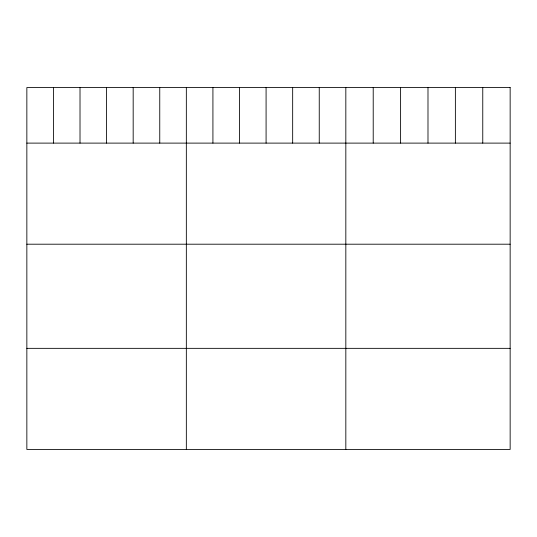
<?xml version="1.0" encoding="UTF-8"?>
<svg xmlns="http://www.w3.org/2000/svg" width="537" height="537" viewBox="0 0 537 537"><rect width="100%" height="100%" fill="white"/><g stroke="black" fill="none" stroke-linecap="round" stroke-linejoin="round"><path stroke-width="0.81" d="M26.85 143.111L510.15 143.111M26.85 244.201L510.15 244.201M26.85 348.345L510.15 348.345M482.763 87.565L482.763 143.111M455.376 87.565L455.376 143.111M427.989 87.565L427.989 143.111M400.602 87.565L400.602 143.111M373.215 87.565L373.215 143.111M345.828 87.565L345.828 449.435M319.247 87.565L319.247 143.111M292.665 87.565L292.665 143.111M266.084 87.565L266.084 143.111M239.502 87.565L239.502 143.111M212.921 87.565L212.921 143.111M186.339 87.565L186.339 449.435M159.757 87.565L159.757 143.111M133.176 87.565L133.176 143.111M106.595 87.565L106.595 143.111M80.013 87.565L80.013 143.111M53.431 87.565L53.431 143.111M510.15 87.565L26.85 87.565L26.85 449.435L510.15 449.435L510.15 87.565"/></g></svg>
